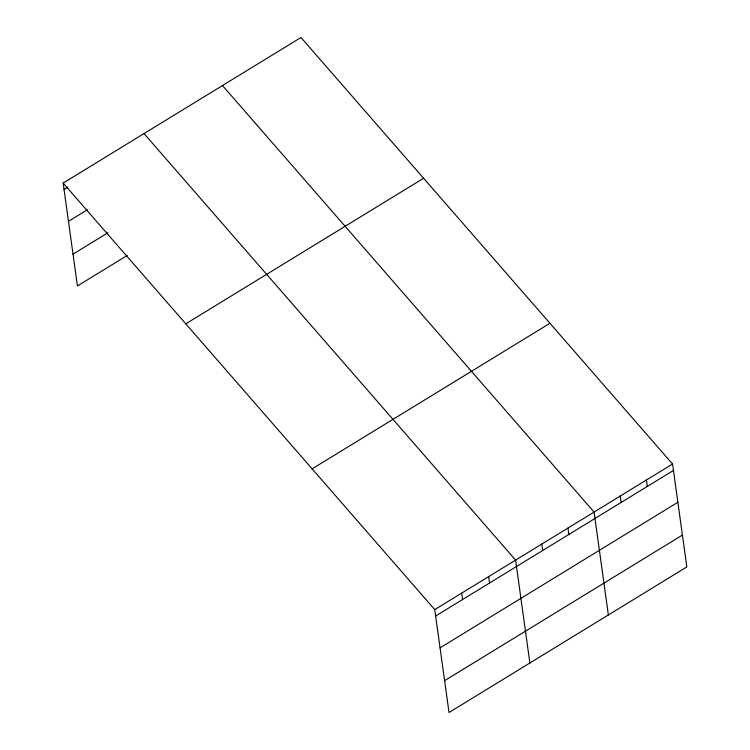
<?xml version="1.0" encoding="UTF-8"?>
<svg xmlns="http://www.w3.org/2000/svg" width="750" height="750" viewBox="0 0 750 750"><rect width="100%" height="100%" fill="white"/><g stroke="black" fill="none" stroke-linecap="round" stroke-linejoin="round"><path stroke-width="1.12" d="M63.159 183.075L300.975 37.5L672.562 464.034L686.841 566.925L449.025 712.5L434.747 609.609L63.159 183.075L77.438 285.966L127.35 255.412M64.05 189.488L68.044 187.041M68.466 221.325L87.431 209.719M73.012 254.128L107.953 232.744M185.784 323.831L423.6 178.256M312.122 468.853L549.938 323.278M434.747 609.609L672.562 464.034M435.637 616.022L673.453 470.438M440.053 647.859L677.869 502.275M444.6 680.662L682.425 535.087M222.497 85.537L594.084 512.072L608.362 614.963M144.019 133.584L515.606 560.109L529.884 663M646.406 480.047L647.297 486.45M620.241 496.059L621.131 502.472M567.928 528.084L568.809 534.497M541.763 544.097L542.653 550.509M488.653 576.609L489.544 583.022M461.7 593.109L462.591 599.522"/></g></svg>
